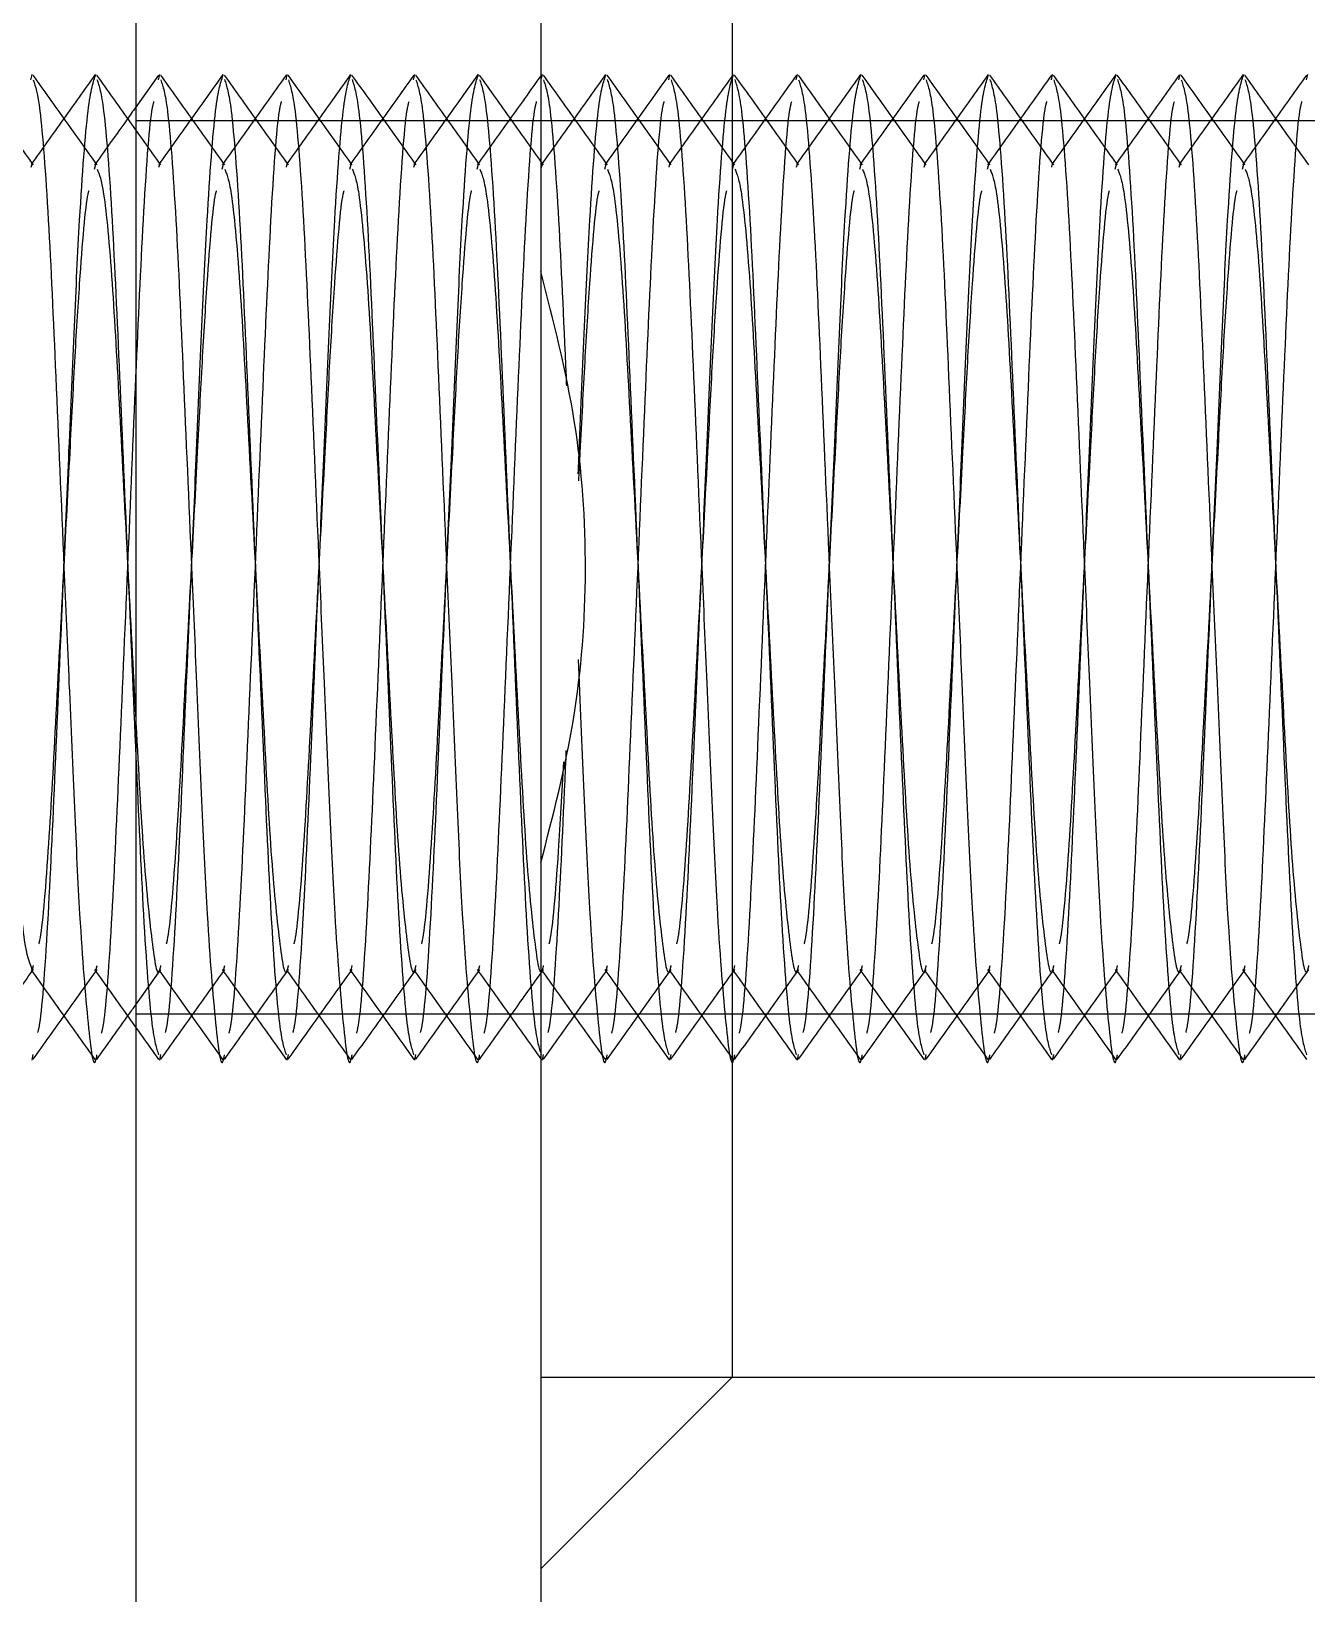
# Model space of a CAD drawing. Header units: metres. Extents: x 0 to 63075, y 0 to 44550.
# Drawn here: x 36191.86 to 36211.86, y 35148.17 to 35172.67 of the extents above; entities that cross this region are included whole.
import ezdxf

# ---------------------------------------------------------------- set-up
doc = ezdxf.new("R2010")
doc.units = ezdxf.units.M
doc.header["$LTSCALE"] = 75
doc.linetypes.add('HIDDEN2', pattern=[4.7625, 3.175, -1.5875])
for name, color, linetype in [('SDM', 7, 'Continuous'), ('SL4', 4, 'Continuous'), ('ST1', 7, 'HIDDEN2')]:
    doc.layers.add(name, color=color, linetype=linetype)

# ---------------------------------------------------------------- blocks, each defined once
blk = doc.blocks.new('A$Ce03ead7b')
at = {"layer": 'SL4'}
for p, q in [((381.194, 1679.2), (381.194, 1567.5)), ((387.544, 1679.2), (387.544, 1567.5)), ((390.544, 1636.05), (390.544, 1623.35)), ((379.551, 1630.993), (379.569, 1631.077)), ((387.552, 1631.065), (387.544, 1631.054)), ((387.544, 1627.986), (387.544, 1618.714)), ((390.544, 1623.35), (390.544, 1610.65)), ((387.544, 1616.981), (387.569, 1617.016)), ((387.544, 1607.65), (390.544, 1610.65)), ((390.544, 1610.65), (411.544, 1610.65))]:
    blk.add_line(p, q, dxfattribs=at)
for points, knots in [([(380.588, 1629.657), (380.421, 1629.892), (380.087, 1630.36), (379.753, 1630.83), (379.586, 1631.064)], [0, 0, 0, 0, 0.49997, 1, 1, 1, 1]), ([(379.587, 1630.989), (379.621, 1630.887), (379.696, 1630.661), (379.825, 1628.939), (379.938, 1626.39), (380.051, 1623.752), (380.152, 1621.425), (380.232, 1619.536), (380.325, 1617.566), (380.448, 1616.096), (380.533, 1615.429), (380.58, 1615.674), (380.586, 1615.704)], [0, 0, 0, 0, 0.105235, 0.232658, 0.35505, 0.481371, 0.557428, 0.64442, 0.730956, 0.858379, 0.982548, 1, 1, 1, 1]), ([(381.194, 1630.563), (381.146, 1630.495), (380.938, 1630.203), (380.729, 1629.91), (380.569, 1629.685)], [0, 0, 0, 0, 0.229619, 1, 1, 1, 1]), ([(378.589, 1629.592), (378.622, 1629.509), (378.696, 1629.325), (378.825, 1627.922), (378.938, 1625.835), (379.069, 1623.35), (379.199, 1620.865), (379.312, 1618.776), (379.443, 1617.352), (379.52, 1617.166), (379.556, 1617.079)], [0, 0, 0, 0, 0.106972, 0.238781, 0.365377, 0.496042, 0.626708, 0.753304, 0.885113, 1, 1, 1, 1]), ([(380.589, 1629.592), (380.622, 1629.51), (380.696, 1629.325), (380.825, 1627.921), (380.938, 1625.84), (381.068, 1623.353), (381.152, 1621.757), (381.194, 1620.97)], [0, 0, 0, 0, 0.171601, 0.383044, 0.586125, 0.795735, 1, 1, 1, 1]), ([(387.544, 1618.714), (387.737, 1619.459), (388.126, 1620.963), (388.3, 1623.302), (388.139, 1625.674), (387.744, 1627.209), (387.544, 1627.986)], [0, 0, 0, 0, 0.24506, 0.494938, 0.744655, 1, 1, 1, 1]), ([(378.584, 1615.634), (378.752, 1615.869), (379.08, 1616.329), (379.408, 1616.79), (379.569, 1617.016)], [0, 0, 0, 0, 0.509687, 1, 1, 1, 1]), ([(379.556, 1617.035), (379.723, 1616.8), (380.057, 1616.331), (380.391, 1615.862), (380.559, 1615.627)], [0, 0, 0, 0, 0.499965, 1, 1, 1, 1]), ([(380.584, 1615.634), (380.752, 1615.869), (380.955, 1616.154), (381.158, 1616.439), (381.194, 1616.49)], [0, 0, 0, 0, 0.823153, 1, 1, 1, 1])]:
    blk.add_open_spline(points, degree=3, knots=knots, dxfattribs=at)
at = {"layer": 'ST1'}
for p, q in [((381.552, 1631.065), (381.194, 1630.563)), ((381.551, 1630.993), (381.569, 1631.077)), ((383.551, 1630.993), (383.569, 1631.077)), ((385.551, 1630.993), (385.569, 1631.077)), ((387.551, 1630.993), (387.569, 1631.077)), ((389.551, 1630.993), (389.569, 1631.077)), ((391.551, 1630.993), (391.569, 1631.077)), ((393.551, 1630.993), (393.569, 1631.077)), ((395.551, 1630.993), (395.569, 1631.077)), ((397.551, 1630.993), (397.569, 1631.077)), ((399.551, 1630.993), (399.569, 1631.077)), ((387.544, 1630.35), (381.194, 1630.35)), ((412.544, 1630.35), (387.544, 1630.35)), ((380.569, 1629.685), (380.549, 1629.657)), ((379.556, 1629.621), (379.569, 1629.671)), ((380.548, 1629.592), (380.569, 1629.671)), ((381.556, 1629.621), (381.569, 1629.671)), ((382.548, 1629.592), (382.569, 1629.671)), ((383.556, 1629.621), (383.569, 1629.671)), ((384.548, 1629.592), (384.569, 1629.671)), ((385.556, 1629.621), (385.569, 1629.671)), ((386.548, 1629.592), (386.569, 1629.671)), ((387.556, 1629.621), (387.569, 1629.671)), ((388.548, 1629.592), (388.569, 1629.671)), ((389.556, 1629.621), (389.569, 1629.671)), ((390.548, 1629.592), (390.569, 1629.671)), ((391.556, 1629.621), (391.569, 1629.671)), ((392.548, 1629.592), (392.569, 1629.671)), ((393.556, 1629.621), (393.569, 1629.671)), ((394.548, 1629.592), (394.569, 1629.671)), ((395.556, 1629.621), (395.569, 1629.671)), ((396.548, 1629.592), (396.569, 1629.671)), ((397.556, 1629.621), (397.569, 1629.671)), ((398.548, 1629.592), (398.569, 1629.671)), ((379.569, 1617.016), (379.588, 1617.043)), ((380.569, 1617.029), (380.589, 1617.108)), ((381.194, 1616.49), (381.588, 1617.043)), ((382.569, 1617.029), (382.589, 1617.108)), ((384.569, 1617.029), (384.589, 1617.108)), ((386.569, 1617.029), (386.589, 1617.108)), ((387.569, 1617.016), (387.588, 1617.043)), ((388.569, 1617.029), (388.589, 1617.108)), ((390.569, 1617.029), (390.589, 1617.108)), ((392.569, 1617.029), (392.589, 1617.108)), ((394.569, 1617.029), (394.589, 1617.108)), ((396.569, 1617.029), (396.589, 1617.108)), ((398.569, 1617.029), (398.589, 1617.108)), ((381.194, 1616.35), (387.544, 1616.35)), ((387.544, 1616.35), (412.544, 1616.35)), ((379.569, 1615.623), (379.587, 1615.711)), ((381.569, 1615.623), (381.587, 1615.711)), ((383.569, 1615.623), (383.587, 1615.711)), ((385.569, 1615.623), (385.587, 1615.711)), ((387.569, 1615.623), (387.587, 1615.711)), ((389.569, 1615.623), (389.587, 1615.711)), ((391.569, 1615.623), (391.587, 1615.711)), ((393.569, 1615.623), (393.587, 1615.711)), ((395.569, 1615.623), (395.587, 1615.711)), ((397.569, 1615.623), (397.587, 1615.711)), ((387.544, 1610.65), (390.544, 1610.65)), ((387.544, 1610.65), (390.544, 1610.65))]:
    blk.add_line(p, q, dxfattribs=at)
for points, knots in [([(379.588, 1629.657), (379.421, 1629.892), (379.086, 1630.362), (378.752, 1630.831), (378.584, 1631.066)], [0, 0, 0, 0, 0.499937, 1, 1, 1, 1]), ([(380.559, 1631.073), (380.391, 1630.838), (380.057, 1630.369), (379.723, 1629.9), (379.556, 1629.665)], [0, 0, 0, 0, 0.5000352, 1, 1, 1, 1]), ([(379.659, 1616.054), (379.67, 1616.095), (379.722, 1616.3), (379.826, 1617.797), (379.938, 1620.3), (380.051, 1622.95), (380.152, 1625.274), (380.232, 1627.169), (380.325, 1629.111), (380.448, 1630.732), (380.529, 1630.963), (380.569, 1631.077)], [0, 0, 0, 0, 0.035067, 0.175217, 0.309833, 0.448769, 0.532422, 0.628103, 0.72328, 0.863429, 1, 1, 1, 1]), ([(381.588, 1629.657), (381.421, 1629.892), (381.086, 1630.362), (380.752, 1630.831), (380.584, 1631.066)], [0, 0, 0, 0, 0.499937, 1, 1, 1, 1]), ([(380.586, 1630.996), (380.62, 1630.893), (380.695, 1630.666), (380.825, 1628.94), (380.938, 1626.388), (381.069, 1623.35), (381.199, 1620.312), (381.312, 1617.761), (381.442, 1616.036), (381.517, 1615.81), (381.551, 1615.707)], [0, 0, 0, 0, 0.1105714, 0.242596, 0.3694081, 0.5002899, 0.6311716, 0.7579837, 0.8900083, 1, 1, 1, 1]), ([(382.559, 1631.073), (382.391, 1630.838), (382.057, 1630.369), (381.723, 1629.9), (381.556, 1629.665)], [0, 0, 0, 0, 0.5000352, 1, 1, 1, 1]), ([(382.588, 1629.657), (382.421, 1629.892), (382.087, 1630.36), (381.753, 1630.83), (381.586, 1631.064)], [0, 0, 0, 0, 0.49997, 1, 1, 1, 1]), ([(381.587, 1630.989), (381.621, 1630.887), (381.696, 1630.661), (381.825, 1628.939), (381.938, 1626.39), (382.051, 1623.752), (382.152, 1621.425), (382.232, 1619.536), (382.325, 1617.566), (382.448, 1616.096), (382.533, 1615.429), (382.58, 1615.674), (382.586, 1615.704)], [0, 0, 0, 0, 0.105235, 0.232658, 0.35505, 0.481371, 0.557428, 0.64442, 0.730956, 0.858379, 0.982548, 1, 1, 1, 1]), ([(381.659, 1616.054), (381.67, 1616.095), (381.722, 1616.3), (381.826, 1617.797), (381.938, 1620.3), (382.051, 1622.95), (382.152, 1625.274), (382.232, 1627.169), (382.325, 1629.111), (382.448, 1630.732), (382.529, 1630.963), (382.569, 1631.077)], [0, 0, 0, 0, 0.0350675, 0.1752166, 0.3098326, 0.4487685, 0.5324217, 0.6281026, 0.7232803, 0.8634294, 1, 1, 1, 1]), ([(383.552, 1631.065), (383.385, 1630.831), (383.051, 1630.361), (382.716, 1629.892), (382.549, 1629.657)], [0, 0, 0, 0, 0.50006, 1, 1, 1, 1]), ([(383.588, 1629.657), (383.421, 1629.892), (383.086, 1630.362), (382.752, 1630.831), (382.584, 1631.066)], [0, 0, 0, 0, 0.499937, 1, 1, 1, 1]), ([(382.586, 1630.996), (382.62, 1630.893), (382.695, 1630.666), (382.825, 1628.94), (382.938, 1626.388), (383.069, 1623.35), (383.199, 1620.312), (383.312, 1617.761), (383.442, 1616.036), (383.517, 1615.81), (383.551, 1615.707)], [0, 0, 0, 0, 0.1105714, 0.242596, 0.3694081, 0.5002899, 0.6311716, 0.7579837, 0.8900083, 1, 1, 1, 1]), ([(384.559, 1631.073), (384.391, 1630.838), (384.057, 1630.369), (383.723, 1629.9), (383.556, 1629.665)], [0, 0, 0, 0, 0.500035, 1, 1, 1, 1]), ([(384.588, 1629.657), (384.421, 1629.892), (384.087, 1630.36), (383.753, 1630.83), (383.586, 1631.064)], [0, 0, 0, 0, 0.49997, 1, 1, 1, 1]), ([(383.587, 1630.989), (383.621, 1630.887), (383.696, 1630.661), (383.825, 1628.939), (383.938, 1626.39), (384.051, 1623.752), (384.152, 1621.425), (384.232, 1619.536), (384.325, 1617.566), (384.448, 1616.096), (384.533, 1615.429), (384.58, 1615.674), (384.586, 1615.704)], [0, 0, 0, 0, 0.1052351, 0.2326582, 0.3550505, 0.4813706, 0.5574277, 0.6444204, 0.7309556, 0.8583788, 0.9825482, 1, 1, 1, 1]), ([(383.659, 1616.054), (383.67, 1616.095), (383.722, 1616.3), (383.826, 1617.797), (383.938, 1620.3), (384.051, 1622.95), (384.152, 1625.274), (384.232, 1627.169), (384.325, 1629.111), (384.448, 1630.732), (384.529, 1630.963), (384.569, 1631.077)], [0, 0, 0, 0, 0.035067, 0.175217, 0.309833, 0.448769, 0.532422, 0.628103, 0.72328, 0.863429, 1, 1, 1, 1]), ([(385.552, 1631.065), (385.385, 1630.831), (385.051, 1630.361), (384.716, 1629.892), (384.549, 1629.657)], [0, 0, 0, 0, 0.50006, 1, 1, 1, 1]), ([(385.588, 1629.657), (385.421, 1629.892), (385.086, 1630.362), (384.752, 1630.831), (384.584, 1631.066)], [0, 0, 0, 0, 0.499937, 1, 1, 1, 1]), ([(384.586, 1630.996), (384.62, 1630.893), (384.695, 1630.666), (384.825, 1628.94), (384.938, 1626.388), (385.069, 1623.35), (385.199, 1620.312), (385.312, 1617.761), (385.442, 1616.036), (385.517, 1615.81), (385.551, 1615.707)], [0, 0, 0, 0, 0.110571, 0.242596, 0.369408, 0.50029, 0.631172, 0.757984, 0.890008, 1, 1, 1, 1]), ([(386.559, 1631.073), (386.391, 1630.838), (386.057, 1630.369), (385.723, 1629.9), (385.556, 1629.665)], [0, 0, 0, 0, 0.5000352, 1, 1, 1, 1]), ([(386.588, 1629.657), (386.421, 1629.892), (386.087, 1630.36), (385.753, 1630.83), (385.586, 1631.064)], [0, 0, 0, 0, 0.49997, 1, 1, 1, 1]), ([(385.587, 1630.989), (385.621, 1630.887), (385.696, 1630.661), (385.825, 1628.939), (385.938, 1626.39), (386.051, 1623.752), (386.152, 1621.425), (386.232, 1619.536), (386.325, 1617.566), (386.448, 1616.096), (386.533, 1615.429), (386.58, 1615.674), (386.586, 1615.704)], [0, 0, 0, 0, 0.105235, 0.232658, 0.35505, 0.481371, 0.557428, 0.64442, 0.730956, 0.858379, 0.982548, 1, 1, 1, 1]), ([(385.659, 1616.054), (385.67, 1616.095), (385.722, 1616.3), (385.826, 1617.797), (385.938, 1620.3), (386.051, 1622.95), (386.152, 1625.274), (386.232, 1627.169), (386.325, 1629.111), (386.448, 1630.732), (386.529, 1630.963), (386.569, 1631.077)], [0, 0, 0, 0, 0.035067, 0.175217, 0.309833, 0.448769, 0.532422, 0.628103, 0.72328, 0.863429, 1, 1, 1, 1]), ([(387.544, 1631.054), (387.38, 1630.823), (387.048, 1630.357), (386.716, 1629.892), (386.549, 1629.657)], [0, 0, 0, 0, 0.495927, 1, 1, 1, 1]), ([(387.588, 1629.657), (387.421, 1629.892), (387.086, 1630.362), (386.752, 1630.831), (386.584, 1631.066)], [0, 0, 0, 0, 0.499937, 1, 1, 1, 1]), ([(386.586, 1630.996), (386.62, 1630.893), (386.695, 1630.666), (386.825, 1628.94), (386.938, 1626.388), (387.069, 1623.35), (387.199, 1620.312), (387.312, 1617.761), (387.442, 1616.036), (387.517, 1615.81), (387.551, 1615.707)], [0, 0, 0, 0, 0.110571, 0.242596, 0.369408, 0.50029, 0.631172, 0.757984, 0.890008, 1, 1, 1, 1]), ([(388.559, 1631.073), (388.391, 1630.838), (388.057, 1630.369), (387.723, 1629.9), (387.556, 1629.665)], [0, 0, 0, 0, 0.5000352, 1, 1, 1, 1]), ([(388.588, 1629.657), (388.421, 1629.892), (388.087, 1630.36), (387.753, 1630.83), (387.586, 1631.064)], [0, 0, 0, 0, 0.49997, 1, 1, 1, 1]), ([(387.587, 1630.989), (387.621, 1630.888), (387.696, 1630.665), (387.826, 1628.915), (387.9, 1627.256), (387.944, 1626.242), (387.946, 1626.196)], [0, 0, 0, 0, 0.291543, 0.644556, 0.983632, 1, 1, 1, 1]), ([(388.132, 1624.812), (388.137, 1624.932), (388.172, 1625.748), (388.231, 1627.165), (388.325, 1629.113), (388.448, 1630.732), (388.529, 1630.963), (388.569, 1631.077)], [0, 0, 0, 0, 0.034031, 0.231698, 0.428326, 0.717859, 1, 1, 1, 1]), ([(389.552, 1631.065), (389.385, 1630.831), (389.051, 1630.361), (388.716, 1629.892), (388.549, 1629.657)], [0, 0, 0, 0, 0.5000596, 1, 1, 1, 1]), ([(389.588, 1629.657), (389.421, 1629.892), (389.086, 1630.362), (388.752, 1630.831), (388.584, 1631.066)], [0, 0, 0, 0, 0.499937, 1, 1, 1, 1]), ([(388.586, 1630.996), (388.62, 1630.893), (388.695, 1630.666), (388.825, 1628.94), (388.938, 1626.388), (389.069, 1623.35), (389.199, 1620.312), (389.312, 1617.761), (389.442, 1616.036), (389.517, 1615.81), (389.551, 1615.707)], [0, 0, 0, 0, 0.110571, 0.242596, 0.369408, 0.50029, 0.631172, 0.757984, 0.890008, 1, 1, 1, 1]), ([(390.559, 1631.073), (390.391, 1630.838), (390.057, 1630.369), (389.723, 1629.9), (389.556, 1629.665)], [0, 0, 0, 0, 0.500035, 1, 1, 1, 1]), ([(390.588, 1629.657), (390.421, 1629.892), (390.087, 1630.36), (389.753, 1630.83), (389.586, 1631.064)], [0, 0, 0, 0, 0.49997, 1, 1, 1, 1]), ([(389.587, 1630.989), (389.621, 1630.887), (389.696, 1630.661), (389.825, 1628.939), (389.938, 1626.39), (390.051, 1623.752), (390.152, 1621.425), (390.232, 1619.536), (390.325, 1617.566), (390.448, 1616.096), (390.533, 1615.429), (390.58, 1615.674), (390.586, 1615.704)], [0, 0, 0, 0, 0.105235, 0.232658, 0.35505, 0.481371, 0.557428, 0.64442, 0.730956, 0.858379, 0.982548, 1, 1, 1, 1]), ([(389.659, 1616.054), (389.67, 1616.095), (389.722, 1616.3), (389.826, 1617.797), (389.938, 1620.3), (390.051, 1622.95), (390.152, 1625.274), (390.232, 1627.169), (390.325, 1629.111), (390.448, 1630.732), (390.529, 1630.963), (390.569, 1631.077)], [0, 0, 0, 0, 0.035067, 0.175217, 0.309833, 0.448769, 0.532422, 0.628103, 0.72328, 0.863429, 1, 1, 1, 1]), ([(391.552, 1631.065), (391.385, 1630.831), (391.051, 1630.361), (390.716, 1629.892), (390.549, 1629.657)], [0, 0, 0, 0, 0.50006, 1, 1, 1, 1]), ([(391.588, 1629.657), (391.421, 1629.892), (391.086, 1630.362), (390.752, 1630.831), (390.584, 1631.066)], [0, 0, 0, 0, 0.499937, 1, 1, 1, 1]), ([(390.586, 1630.996), (390.62, 1630.893), (390.695, 1630.666), (390.825, 1628.94), (390.938, 1626.388), (391.069, 1623.35), (391.199, 1620.312), (391.312, 1617.761), (391.442, 1616.036), (391.517, 1615.81), (391.551, 1615.707)], [0, 0, 0, 0, 0.110571, 0.242596, 0.369408, 0.50029, 0.631172, 0.757984, 0.890008, 1, 1, 1, 1]), ([(392.559, 1631.073), (392.391, 1630.838), (392.057, 1630.369), (391.723, 1629.9), (391.556, 1629.665)], [0, 0, 0, 0, 0.500035, 1, 1, 1, 1]), ([(392.588, 1629.657), (392.421, 1629.892), (392.087, 1630.36), (391.753, 1630.83), (391.586, 1631.064)], [0, 0, 0, 0, 0.49997, 1, 1, 1, 1]), ([(391.587, 1630.989), (391.621, 1630.887), (391.696, 1630.661), (391.825, 1628.939), (391.938, 1626.39), (392.051, 1623.752), (392.152, 1621.425), (392.232, 1619.536), (392.325, 1617.566), (392.448, 1616.096), (392.533, 1615.429), (392.58, 1615.674), (392.586, 1615.704)], [0, 0, 0, 0, 0.105235, 0.232658, 0.35505, 0.481371, 0.557428, 0.64442, 0.730956, 0.858379, 0.982548, 1, 1, 1, 1]), ([(391.659, 1616.054), (391.67, 1616.095), (391.722, 1616.3), (391.826, 1617.797), (391.938, 1620.3), (392.051, 1622.95), (392.152, 1625.274), (392.232, 1627.169), (392.325, 1629.111), (392.448, 1630.732), (392.529, 1630.963), (392.569, 1631.077)], [0, 0, 0, 0, 0.035067, 0.175217, 0.309833, 0.448769, 0.532422, 0.628103, 0.72328, 0.863429, 1, 1, 1, 1]), ([(393.552, 1631.065), (393.385, 1630.831), (393.051, 1630.361), (392.716, 1629.892), (392.549, 1629.657)], [0, 0, 0, 0, 0.5000596, 1, 1, 1, 1]), ([(393.588, 1629.657), (393.421, 1629.892), (393.086, 1630.362), (392.752, 1630.831), (392.584, 1631.066)], [0, 0, 0, 0, 0.499937, 1, 1, 1, 1]), ([(392.586, 1630.996), (392.62, 1630.893), (392.695, 1630.666), (392.825, 1628.94), (392.938, 1626.388), (393.069, 1623.35), (393.199, 1620.312), (393.312, 1617.761), (393.442, 1616.036), (393.517, 1615.81), (393.551, 1615.707)], [0, 0, 0, 0, 0.110571, 0.242596, 0.369408, 0.50029, 0.631172, 0.757984, 0.890008, 1, 1, 1, 1]), ([(394.559, 1631.073), (394.391, 1630.838), (394.057, 1630.369), (393.723, 1629.9), (393.556, 1629.665)], [0, 0, 0, 0, 0.500035, 1, 1, 1, 1]), ([(394.588, 1629.657), (394.421, 1629.892), (394.087, 1630.36), (393.753, 1630.83), (393.586, 1631.064)], [0, 0, 0, 0, 0.49997, 1, 1, 1, 1]), ([(393.587, 1630.989), (393.621, 1630.887), (393.696, 1630.661), (393.825, 1628.939), (393.938, 1626.39), (394.051, 1623.752), (394.152, 1621.425), (394.232, 1619.536), (394.325, 1617.566), (394.448, 1616.096), (394.533, 1615.429), (394.58, 1615.674), (394.586, 1615.704)], [0, 0, 0, 0, 0.105235, 0.232658, 0.35505, 0.481371, 0.557428, 0.64442, 0.730956, 0.858379, 0.982548, 1, 1, 1, 1]), ([(393.659, 1616.054), (393.67, 1616.095), (393.722, 1616.3), (393.826, 1617.797), (393.938, 1620.3), (394.051, 1622.95), (394.152, 1625.274), (394.232, 1627.169), (394.325, 1629.111), (394.448, 1630.732), (394.529, 1630.963), (394.569, 1631.077)], [0, 0, 0, 0, 0.035067, 0.175217, 0.309833, 0.448769, 0.532422, 0.628103, 0.72328, 0.863429, 1, 1, 1, 1]), ([(395.552, 1631.065), (395.385, 1630.831), (395.051, 1630.361), (394.716, 1629.892), (394.549, 1629.657)], [0, 0, 0, 0, 0.50006, 1, 1, 1, 1]), ([(395.588, 1629.657), (395.421, 1629.892), (395.086, 1630.362), (394.752, 1630.831), (394.584, 1631.066)], [0, 0, 0, 0, 0.4999369, 1, 1, 1, 1]), ([(394.586, 1630.996), (394.62, 1630.893), (394.695, 1630.666), (394.825, 1628.94), (394.938, 1626.388), (395.069, 1623.35), (395.199, 1620.312), (395.312, 1617.761), (395.442, 1616.036), (395.517, 1615.81), (395.551, 1615.707)], [0, 0, 0, 0, 0.1105714, 0.242596, 0.3694081, 0.5002899, 0.6311716, 0.7579837, 0.8900083, 1, 1, 1, 1]), ([(396.559, 1631.073), (396.391, 1630.838), (396.057, 1630.369), (395.723, 1629.9), (395.556, 1629.665)], [0, 0, 0, 0, 0.500035, 1, 1, 1, 1]), ([(396.588, 1629.657), (396.421, 1629.892), (396.087, 1630.36), (395.753, 1630.83), (395.586, 1631.064)], [0, 0, 0, 0, 0.49997, 1, 1, 1, 1]), ([(395.587, 1630.989), (395.621, 1630.887), (395.696, 1630.661), (395.825, 1628.939), (395.938, 1626.39), (396.051, 1623.752), (396.152, 1621.425), (396.232, 1619.536), (396.325, 1617.566), (396.448, 1616.096), (396.533, 1615.429), (396.58, 1615.674), (396.586, 1615.704)], [0, 0, 0, 0, 0.105235, 0.232658, 0.35505, 0.481371, 0.557428, 0.64442, 0.730956, 0.858379, 0.982548, 1, 1, 1, 1]), ([(395.659, 1616.054), (395.67, 1616.095), (395.722, 1616.3), (395.826, 1617.797), (395.938, 1620.3), (396.051, 1622.95), (396.152, 1625.274), (396.232, 1627.169), (396.325, 1629.111), (396.448, 1630.732), (396.529, 1630.963), (396.569, 1631.077)], [0, 0, 0, 0, 0.035067, 0.175217, 0.309833, 0.448769, 0.532422, 0.628103, 0.72328, 0.863429, 1, 1, 1, 1]), ([(397.552, 1631.065), (397.385, 1630.831), (397.051, 1630.361), (396.716, 1629.892), (396.549, 1629.657)], [0, 0, 0, 0, 0.50006, 1, 1, 1, 1]), ([(397.588, 1629.657), (397.421, 1629.892), (397.086, 1630.362), (396.752, 1630.831), (396.584, 1631.066)], [0, 0, 0, 0, 0.499937, 1, 1, 1, 1]), ([(396.586, 1630.996), (396.62, 1630.893), (396.695, 1630.666), (396.825, 1628.94), (396.938, 1626.388), (397.069, 1623.35), (397.199, 1620.312), (397.312, 1617.761), (397.442, 1616.036), (397.517, 1615.81), (397.551, 1615.707)], [0, 0, 0, 0, 0.110571, 0.242596, 0.369408, 0.50029, 0.631172, 0.757984, 0.890008, 1, 1, 1, 1]), ([(398.559, 1631.073), (398.391, 1630.838), (398.057, 1630.369), (397.723, 1629.9), (397.556, 1629.665)], [0, 0, 0, 0, 0.500035, 1, 1, 1, 1]), ([(398.588, 1629.657), (398.421, 1629.892), (398.087, 1630.36), (397.753, 1630.83), (397.586, 1631.064)], [0, 0, 0, 0, 0.49997, 1, 1, 1, 1]), ([(397.587, 1630.989), (397.621, 1630.887), (397.696, 1630.661), (397.825, 1628.939), (397.938, 1626.39), (398.051, 1623.752), (398.152, 1621.425), (398.232, 1619.536), (398.325, 1617.566), (398.448, 1616.096), (398.533, 1615.429), (398.58, 1615.674), (398.586, 1615.704)], [0, 0, 0, 0, 0.1052351, 0.2326582, 0.3550505, 0.4813706, 0.5574277, 0.6444204, 0.7309556, 0.8583788, 0.9825482, 1, 1, 1, 1]), ([(397.659, 1616.054), (397.67, 1616.095), (397.722, 1616.3), (397.826, 1617.797), (397.938, 1620.3), (398.051, 1622.95), (398.152, 1625.274), (398.232, 1627.169), (398.325, 1629.111), (398.448, 1630.732), (398.529, 1630.963), (398.569, 1631.077)], [0, 0, 0, 0, 0.035067, 0.175217, 0.309833, 0.448769, 0.532422, 0.628103, 0.72328, 0.863429, 1, 1, 1, 1]), ([(399.552, 1631.065), (399.385, 1630.831), (399.051, 1630.361), (398.716, 1629.892), (398.549, 1629.657)], [0, 0, 0, 0, 0.50006, 1, 1, 1, 1]), ([(399.588, 1629.657), (399.421, 1629.892), (399.086, 1630.362), (398.752, 1630.831), (398.584, 1631.066)], [0, 0, 0, 0, 0.4999369, 1, 1, 1, 1]), ([(398.586, 1630.996), (398.62, 1630.893), (398.695, 1630.666), (398.825, 1628.94), (398.938, 1626.388), (399.069, 1623.35), (399.199, 1620.312), (399.312, 1617.761), (399.442, 1616.036), (399.517, 1615.81), (399.551, 1615.707)], [0, 0, 0, 0, 0.1105714, 0.242596, 0.3694081, 0.5002899, 0.6311716, 0.7579837, 0.8900083, 1, 1, 1, 1]), ([(380.658, 1616.047), (380.669, 1616.089), (380.721, 1616.295), (380.826, 1617.795), (380.938, 1620.303), (381.069, 1623.35), (381.199, 1626.397), (381.311, 1628.904), (381.416, 1630.403), (381.468, 1630.609), (381.479, 1630.651)], [0, 0, 0, 0, 0.0407674, 0.196457, 0.3459999, 0.5003418, 0.6546838, 0.8042266, 0.9599163, 1, 1, 1, 1]), ([(382.658, 1616.047), (382.669, 1616.089), (382.721, 1616.295), (382.826, 1617.795), (382.938, 1620.303), (383.069, 1623.35), (383.199, 1626.397), (383.311, 1628.904), (383.416, 1630.403), (383.468, 1630.609), (383.479, 1630.651)], [0, 0, 0, 0, 0.0407674, 0.196457, 0.3459999, 0.5003418, 0.6546838, 0.8042266, 0.9599163, 1, 1, 1, 1]), ([(384.658, 1616.047), (384.669, 1616.089), (384.721, 1616.295), (384.826, 1617.795), (384.938, 1620.303), (385.069, 1623.35), (385.199, 1626.397), (385.311, 1628.904), (385.416, 1630.403), (385.468, 1630.609), (385.479, 1630.651)], [0, 0, 0, 0, 0.040767, 0.196457, 0.346, 0.500342, 0.654684, 0.804227, 0.959916, 1, 1, 1, 1]), ([(386.658, 1616.047), (386.669, 1616.089), (386.721, 1616.295), (386.826, 1617.795), (386.938, 1620.303), (387.069, 1623.35), (387.199, 1626.397), (387.311, 1628.904), (387.416, 1630.403), (387.468, 1630.609), (387.479, 1630.651)], [0, 0, 0, 0, 0.040767, 0.196457, 0.346, 0.500342, 0.654684, 0.804227, 0.959916, 1, 1, 1, 1]), ([(388.658, 1616.047), (388.669, 1616.089), (388.721, 1616.295), (388.826, 1617.795), (388.938, 1620.303), (389.069, 1623.35), (389.199, 1626.397), (389.311, 1628.904), (389.416, 1630.403), (389.468, 1630.609), (389.479, 1630.651)], [0, 0, 0, 0, 0.040767, 0.196457, 0.346, 0.500342, 0.654684, 0.804227, 0.959916, 1, 1, 1, 1]), ([(390.658, 1616.047), (390.669, 1616.089), (390.721, 1616.295), (390.826, 1617.795), (390.938, 1620.303), (391.069, 1623.35), (391.199, 1626.397), (391.311, 1628.904), (391.416, 1630.403), (391.468, 1630.609), (391.479, 1630.651)], [0, 0, 0, 0, 0.0407674, 0.196457, 0.3459999, 0.5003418, 0.6546838, 0.8042266, 0.9599163, 1, 1, 1, 1]), ([(392.658, 1616.047), (392.669, 1616.089), (392.721, 1616.295), (392.826, 1617.795), (392.938, 1620.303), (393.069, 1623.35), (393.199, 1626.397), (393.311, 1628.904), (393.416, 1630.403), (393.468, 1630.609), (393.479, 1630.651)], [0, 0, 0, 0, 0.040767, 0.196457, 0.346, 0.500342, 0.654684, 0.804227, 0.959916, 1, 1, 1, 1]), ([(394.658, 1616.047), (394.669, 1616.089), (394.721, 1616.295), (394.826, 1617.795), (394.938, 1620.303), (395.069, 1623.35), (395.199, 1626.397), (395.311, 1628.904), (395.416, 1630.403), (395.468, 1630.609), (395.479, 1630.651)], [0, 0, 0, 0, 0.040767, 0.196457, 0.346, 0.500342, 0.654684, 0.804227, 0.959916, 1, 1, 1, 1]), ([(396.658, 1616.047), (396.669, 1616.089), (396.721, 1616.295), (396.826, 1617.795), (396.938, 1620.303), (397.069, 1623.35), (397.199, 1626.397), (397.311, 1628.904), (397.416, 1630.403), (397.468, 1630.609), (397.479, 1630.651)], [0, 0, 0, 0, 0.040767, 0.196457, 0.346, 0.500342, 0.654684, 0.804227, 0.959916, 1, 1, 1, 1]), ([(398.658, 1616.047), (398.669, 1616.089), (398.721, 1616.295), (398.826, 1617.795), (398.938, 1620.303), (399.069, 1623.35), (399.199, 1626.397), (399.311, 1628.904), (399.416, 1630.403), (399.468, 1630.609), (399.479, 1630.651)], [0, 0, 0, 0, 0.040767, 0.196457, 0.346, 0.500342, 0.654684, 0.804227, 0.959916, 1, 1, 1, 1]), ([(382.589, 1629.592), (382.622, 1629.509), (382.696, 1629.325), (382.825, 1627.922), (382.938, 1625.836), (383.069, 1623.348), (383.199, 1620.873), (383.312, 1618.747), (383.448, 1617.413), (383.534, 1616.87), (383.582, 1617.077), (383.589, 1617.107)], [0, 0, 0, 0, 0.103385, 0.230773, 0.353124, 0.479408, 0.605692, 0.728043, 0.855432, 0.979562, 1, 1, 1, 1]), ([(384.589, 1629.592), (384.622, 1629.509), (384.696, 1629.325), (384.825, 1627.922), (384.938, 1625.836), (385.069, 1623.348), (385.199, 1620.873), (385.312, 1618.747), (385.448, 1617.413), (385.534, 1616.87), (385.582, 1617.077), (385.589, 1617.107)], [0, 0, 0, 0, 0.103385, 0.230773, 0.353124, 0.479408, 0.605692, 0.728043, 0.855432, 0.979562, 1, 1, 1, 1]), ([(386.589, 1629.592), (386.622, 1629.509), (386.696, 1629.325), (386.825, 1627.922), (386.938, 1625.836), (387.069, 1623.348), (387.199, 1620.873), (387.312, 1618.747), (387.448, 1617.413), (387.534, 1616.87), (387.582, 1617.077), (387.589, 1617.107)], [0, 0, 0, 0, 0.103385, 0.230773, 0.353124, 0.479408, 0.605692, 0.728043, 0.855432, 0.979562, 1, 1, 1, 1]), ([(388.589, 1629.592), (388.622, 1629.509), (388.696, 1629.325), (388.825, 1627.922), (388.938, 1625.836), (389.069, 1623.348), (389.199, 1620.873), (389.312, 1618.747), (389.448, 1617.413), (389.534, 1616.87), (389.582, 1617.077), (389.589, 1617.107)], [0, 0, 0, 0, 0.103385, 0.230773, 0.353124, 0.479408, 0.605692, 0.728043, 0.855432, 0.979562, 1, 1, 1, 1]), ([(390.589, 1629.592), (390.622, 1629.509), (390.696, 1629.325), (390.825, 1627.922), (390.938, 1625.836), (391.069, 1623.348), (391.199, 1620.873), (391.312, 1618.747), (391.448, 1617.413), (391.534, 1616.87), (391.582, 1617.077), (391.589, 1617.107)], [0, 0, 0, 0, 0.103385, 0.230773, 0.353124, 0.479408, 0.605692, 0.728043, 0.855432, 0.979562, 1, 1, 1, 1]), ([(392.589, 1629.592), (392.622, 1629.509), (392.696, 1629.325), (392.825, 1627.922), (392.938, 1625.836), (393.069, 1623.348), (393.199, 1620.873), (393.312, 1618.747), (393.448, 1617.413), (393.534, 1616.87), (393.582, 1617.077), (393.589, 1617.107)], [0, 0, 0, 0, 0.103385, 0.230773, 0.353124, 0.479408, 0.605692, 0.728043, 0.855432, 0.979562, 1, 1, 1, 1]), ([(394.589, 1629.592), (394.622, 1629.509), (394.696, 1629.325), (394.825, 1627.922), (394.938, 1625.836), (395.069, 1623.348), (395.199, 1620.873), (395.312, 1618.747), (395.448, 1617.413), (395.534, 1616.87), (395.582, 1617.077), (395.589, 1617.107)], [0, 0, 0, 0, 0.103385, 0.230773, 0.353124, 0.479408, 0.605692, 0.728043, 0.855432, 0.979562, 1, 1, 1, 1]), ([(396.589, 1629.592), (396.622, 1629.509), (396.696, 1629.325), (396.825, 1627.922), (396.938, 1625.836), (397.069, 1623.348), (397.199, 1620.873), (397.312, 1618.747), (397.448, 1617.413), (397.534, 1616.87), (397.582, 1617.077), (397.589, 1617.107)], [0, 0, 0, 0, 0.103385, 0.230773, 0.353124, 0.479408, 0.605692, 0.728043, 0.855432, 0.979562, 1, 1, 1, 1]), ([(398.589, 1629.592), (398.622, 1629.509), (398.696, 1629.325), (398.825, 1627.922), (398.938, 1625.836), (399.069, 1623.348), (399.199, 1620.873), (399.312, 1618.747), (399.448, 1617.413), (399.534, 1616.87), (399.582, 1617.077), (399.589, 1617.107)], [0, 0, 0, 0, 0.103385, 0.230773, 0.353124, 0.479408, 0.605692, 0.728043, 0.855432, 0.979562, 1, 1, 1, 1]), ([(379.676, 1617.446), (379.681, 1617.463), (379.727, 1617.628), (379.826, 1618.819), (379.938, 1620.852), (380.057, 1623.13), (380.161, 1625.081), (380.238, 1626.611), (380.328, 1628.063), (380.41, 1629.072), (380.456, 1629.236), (380.461, 1629.253)], [0, 0, 0, 0, 0.019148, 0.181961, 0.338335, 0.499736, 0.617516, 0.717853, 0.818619, 0.981432, 1, 1, 1, 1]), ([(381.676, 1617.446), (381.681, 1617.463), (381.727, 1617.628), (381.826, 1618.819), (381.938, 1620.852), (382.057, 1623.13), (382.161, 1625.081), (382.238, 1626.611), (382.328, 1628.063), (382.41, 1629.072), (382.456, 1629.236), (382.461, 1629.253)], [0, 0, 0, 0, 0.019148, 0.181961, 0.338335, 0.499736, 0.617516, 0.717853, 0.818619, 0.981432, 1, 1, 1, 1]), ([(383.676, 1617.446), (383.681, 1617.463), (383.727, 1617.628), (383.826, 1618.819), (383.938, 1620.852), (384.057, 1623.13), (384.161, 1625.081), (384.238, 1626.611), (384.328, 1628.063), (384.41, 1629.072), (384.456, 1629.236), (384.461, 1629.253)], [0, 0, 0, 0, 0.0191483, 0.1819613, 0.3383353, 0.4997364, 0.6175161, 0.7178528, 0.8186194, 0.9814324, 1, 1, 1, 1]), ([(385.676, 1617.446), (385.681, 1617.463), (385.727, 1617.628), (385.826, 1618.819), (385.938, 1620.852), (386.057, 1623.13), (386.161, 1625.081), (386.238, 1626.611), (386.328, 1628.063), (386.41, 1629.072), (386.456, 1629.236), (386.461, 1629.253)], [0, 0, 0, 0, 0.019148, 0.181961, 0.338335, 0.499736, 0.617516, 0.717853, 0.818619, 0.981432, 1, 1, 1, 1]), ([(388.14, 1624.702), (388.148, 1624.851), (388.183, 1625.515), (388.238, 1626.607), (388.328, 1628.065), (388.41, 1629.072), (388.456, 1629.236), (388.461, 1629.253)], [0, 0, 0, 0, 0.0711094, 0.3147846, 0.5595037, 0.9549072, 1, 1, 1, 1]), ([(389.676, 1617.446), (389.681, 1617.463), (389.727, 1617.628), (389.826, 1618.819), (389.938, 1620.852), (390.057, 1623.13), (390.161, 1625.081), (390.238, 1626.611), (390.328, 1628.063), (390.41, 1629.072), (390.456, 1629.236), (390.461, 1629.253)], [0, 0, 0, 0, 0.019148, 0.181961, 0.338335, 0.499736, 0.617516, 0.717853, 0.818619, 0.981432, 1, 1, 1, 1]), ([(391.676, 1617.446), (391.681, 1617.463), (391.727, 1617.628), (391.826, 1618.819), (391.938, 1620.852), (392.057, 1623.13), (392.161, 1625.081), (392.238, 1626.611), (392.328, 1628.063), (392.41, 1629.072), (392.456, 1629.236), (392.461, 1629.253)], [0, 0, 0, 0, 0.019148, 0.181961, 0.338335, 0.499736, 0.617516, 0.717853, 0.818619, 0.981432, 1, 1, 1, 1]), ([(393.676, 1617.446), (393.681, 1617.463), (393.727, 1617.628), (393.826, 1618.819), (393.938, 1620.852), (394.057, 1623.13), (394.161, 1625.081), (394.238, 1626.611), (394.328, 1628.063), (394.41, 1629.072), (394.456, 1629.236), (394.461, 1629.253)], [0, 0, 0, 0, 0.019148, 0.181961, 0.338335, 0.499736, 0.617516, 0.717853, 0.818619, 0.981432, 1, 1, 1, 1]), ([(395.676, 1617.446), (395.681, 1617.463), (395.727, 1617.628), (395.826, 1618.819), (395.938, 1620.852), (396.057, 1623.13), (396.161, 1625.081), (396.238, 1626.611), (396.328, 1628.063), (396.41, 1629.072), (396.456, 1629.236), (396.461, 1629.253)], [0, 0, 0, 0, 0.019148, 0.181961, 0.338335, 0.499736, 0.617516, 0.717853, 0.818619, 0.981432, 1, 1, 1, 1]), ([(397.676, 1617.446), (397.681, 1617.463), (397.727, 1617.628), (397.826, 1618.819), (397.938, 1620.852), (398.057, 1623.13), (398.161, 1625.081), (398.238, 1626.611), (398.328, 1628.063), (398.41, 1629.072), (398.456, 1629.236), (398.461, 1629.253)], [0, 0, 0, 0, 0.019148, 0.181961, 0.338335, 0.499736, 0.617516, 0.717853, 0.818619, 0.981432, 1, 1, 1, 1]), ([(388.131, 1621.903), (388.136, 1621.778), (388.172, 1620.957), (388.231, 1619.541), (388.325, 1617.565), (388.448, 1616.096), (388.533, 1615.429), (388.58, 1615.674), (388.586, 1615.704)], [0, 0, 0, 0, 0.034018, 0.223893, 0.412769, 0.69089, 0.961909, 1, 1, 1, 1]), ([(381.194, 1620.97), (381.195, 1620.949), (381.238, 1620.139), (381.311, 1618.765), (381.449, 1617.408), (381.534, 1616.87), (381.582, 1617.077), (381.589, 1617.107)], [0, 0, 0, 0, 0.0081, 0.315879, 0.636332, 0.948587, 1, 1, 1, 1]), ([(387.659, 1616.054), (387.67, 1616.094), (387.721, 1616.298), (387.827, 1617.825), (387.9, 1619.435), (387.943, 1620.438), (387.945, 1620.475)], [0, 0, 0, 0, 0.111333, 0.556283, 0.983666, 1, 1, 1, 1]), ([(387.676, 1617.446), (387.681, 1617.463), (387.727, 1617.628), (387.812, 1618.618), (387.878, 1619.818), (387.904, 1620.298)], [0, 0, 0, 0, 0.065836, 0.625618, 1, 1, 1, 1]), ([(379.556, 1617.079), (379.56, 1617.055), (379.571, 1616.996), (379.582, 1617.065), (379.589, 1617.107)], [0, 0, 0, 0, 0.390533, 1, 1, 1, 1]), ([(379.586, 1615.636), (379.753, 1615.87), (380.087, 1616.34), (380.421, 1616.808), (380.588, 1617.043)], [0, 0, 0, 0, 0.50003, 1, 1, 1, 1]), ([(380.549, 1617.043), (380.716, 1616.808), (381.051, 1616.339), (381.385, 1615.869), (381.552, 1615.635)], [0, 0, 0, 0, 0.4999404, 1, 1, 1, 1]), ([(381.556, 1617.035), (381.723, 1616.8), (382.057, 1616.331), (382.391, 1615.862), (382.559, 1615.627)], [0, 0, 0, 0, 0.4999648, 1, 1, 1, 1]), ([(381.586, 1615.636), (381.753, 1615.87), (382.087, 1616.34), (382.421, 1616.808), (382.588, 1617.043)], [0, 0, 0, 0, 0.50003, 1, 1, 1, 1]), ([(382.549, 1617.043), (382.716, 1616.808), (383.051, 1616.339), (383.385, 1615.869), (383.552, 1615.635)], [0, 0, 0, 0, 0.4999404, 1, 1, 1, 1]), ([(382.584, 1615.634), (382.752, 1615.869), (383.086, 1616.338), (383.421, 1616.808), (383.588, 1617.043)], [0, 0, 0, 0, 0.500063, 1, 1, 1, 1]), ([(383.556, 1617.035), (383.723, 1616.8), (384.057, 1616.331), (384.391, 1615.862), (384.559, 1615.627)], [0, 0, 0, 0, 0.499965, 1, 1, 1, 1]), ([(383.586, 1615.636), (383.753, 1615.87), (384.087, 1616.34), (384.421, 1616.808), (384.588, 1617.043)], [0, 0, 0, 0, 0.50003, 1, 1, 1, 1]), ([(384.549, 1617.043), (384.716, 1616.808), (385.051, 1616.339), (385.385, 1615.869), (385.552, 1615.635)], [0, 0, 0, 0, 0.49994, 1, 1, 1, 1]), ([(384.584, 1615.634), (384.752, 1615.869), (385.086, 1616.338), (385.421, 1616.808), (385.588, 1617.043)], [0, 0, 0, 0, 0.500063, 1, 1, 1, 1]), ([(385.556, 1617.035), (385.723, 1616.8), (386.057, 1616.331), (386.391, 1615.862), (386.559, 1615.627)], [0, 0, 0, 0, 0.499965, 1, 1, 1, 1]), ([(385.586, 1615.636), (385.753, 1615.87), (386.087, 1616.34), (386.421, 1616.808), (386.588, 1617.043)], [0, 0, 0, 0, 0.50003, 1, 1, 1, 1]), ([(386.549, 1617.043), (386.716, 1616.808), (387.051, 1616.339), (387.385, 1615.869), (387.552, 1615.635)], [0, 0, 0, 0, 0.49994, 1, 1, 1, 1]), ([(386.584, 1615.634), (386.752, 1615.869), (387.071, 1616.318), (387.391, 1616.767), (387.544, 1616.981)], [0, 0, 0, 0, 0.5230018, 1, 1, 1, 1]), ([(387.556, 1617.035), (387.723, 1616.8), (388.057, 1616.331), (388.391, 1615.862), (388.559, 1615.627)], [0, 0, 0, 0, 0.4999648, 1, 1, 1, 1]), ([(387.586, 1615.636), (387.753, 1615.87), (388.087, 1616.34), (388.421, 1616.808), (388.588, 1617.043)], [0, 0, 0, 0, 0.50003, 1, 1, 1, 1]), ([(388.549, 1617.043), (388.716, 1616.808), (389.051, 1616.339), (389.385, 1615.869), (389.552, 1615.635)], [0, 0, 0, 0, 0.4999404, 1, 1, 1, 1]), ([(388.584, 1615.634), (388.752, 1615.869), (389.086, 1616.338), (389.421, 1616.808), (389.588, 1617.043)], [0, 0, 0, 0, 0.500063, 1, 1, 1, 1]), ([(389.556, 1617.035), (389.723, 1616.8), (390.057, 1616.331), (390.391, 1615.862), (390.559, 1615.627)], [0, 0, 0, 0, 0.499965, 1, 1, 1, 1]), ([(389.586, 1615.636), (389.753, 1615.87), (390.087, 1616.34), (390.421, 1616.808), (390.588, 1617.043)], [0, 0, 0, 0, 0.50003, 1, 1, 1, 1]), ([(390.549, 1617.043), (390.716, 1616.808), (391.051, 1616.339), (391.385, 1615.869), (391.552, 1615.635)], [0, 0, 0, 0, 0.49994, 1, 1, 1, 1]), ([(390.584, 1615.634), (390.752, 1615.869), (391.086, 1616.338), (391.421, 1616.808), (391.588, 1617.043)], [0, 0, 0, 0, 0.500063, 1, 1, 1, 1]), ([(391.556, 1617.035), (391.723, 1616.8), (392.057, 1616.331), (392.391, 1615.862), (392.559, 1615.627)], [0, 0, 0, 0, 0.499965, 1, 1, 1, 1]), ([(391.586, 1615.636), (391.753, 1615.87), (392.087, 1616.34), (392.421, 1616.808), (392.588, 1617.043)], [0, 0, 0, 0, 0.50003, 1, 1, 1, 1]), ([(392.549, 1617.043), (392.716, 1616.808), (393.051, 1616.339), (393.385, 1615.869), (393.552, 1615.635)], [0, 0, 0, 0, 0.49994, 1, 1, 1, 1]), ([(392.584, 1615.634), (392.752, 1615.869), (393.086, 1616.338), (393.421, 1616.808), (393.588, 1617.043)], [0, 0, 0, 0, 0.500063, 1, 1, 1, 1]), ([(393.556, 1617.035), (393.723, 1616.8), (394.057, 1616.331), (394.391, 1615.862), (394.559, 1615.627)], [0, 0, 0, 0, 0.4999648, 1, 1, 1, 1]), ([(393.586, 1615.636), (393.753, 1615.87), (394.087, 1616.34), (394.421, 1616.808), (394.588, 1617.043)], [0, 0, 0, 0, 0.50003, 1, 1, 1, 1]), ([(394.549, 1617.043), (394.716, 1616.808), (395.051, 1616.339), (395.385, 1615.869), (395.552, 1615.635)], [0, 0, 0, 0, 0.49994, 1, 1, 1, 1]), ([(394.584, 1615.634), (394.752, 1615.869), (395.086, 1616.338), (395.421, 1616.808), (395.588, 1617.043)], [0, 0, 0, 0, 0.500063, 1, 1, 1, 1]), ([(395.556, 1617.035), (395.723, 1616.8), (396.057, 1616.331), (396.391, 1615.862), (396.559, 1615.627)], [0, 0, 0, 0, 0.499965, 1, 1, 1, 1]), ([(395.586, 1615.636), (395.753, 1615.87), (396.087, 1616.34), (396.421, 1616.808), (396.588, 1617.043)], [0, 0, 0, 0, 0.50003, 1, 1, 1, 1]), ([(396.549, 1617.043), (396.716, 1616.808), (397.051, 1616.339), (397.385, 1615.869), (397.552, 1615.635)], [0, 0, 0, 0, 0.49994, 1, 1, 1, 1]), ([(396.584, 1615.634), (396.752, 1615.869), (397.086, 1616.338), (397.421, 1616.808), (397.588, 1617.043)], [0, 0, 0, 0, 0.500063, 1, 1, 1, 1]), ([(397.556, 1617.035), (397.723, 1616.8), (398.057, 1616.331), (398.391, 1615.862), (398.559, 1615.627)], [0, 0, 0, 0, 0.499965, 1, 1, 1, 1]), ([(397.586, 1615.636), (397.753, 1615.87), (398.087, 1616.34), (398.421, 1616.808), (398.588, 1617.043)], [0, 0, 0, 0, 0.50003, 1, 1, 1, 1]), ([(398.549, 1617.043), (398.716, 1616.808), (399.051, 1616.339), (399.385, 1615.869), (399.552, 1615.635)], [0, 0, 0, 0, 0.49994, 1, 1, 1, 1]), ([(398.584, 1615.634), (398.752, 1615.869), (399.086, 1616.338), (399.421, 1616.808), (399.588, 1617.043)], [0, 0, 0, 0, 0.500063, 1, 1, 1, 1])]:
    blk.add_open_spline(points, degree=3, knots=knots, dxfattribs=at)

msp = doc.modelspace()

# ---------------------------------------------------------------- block references
at = {"layer": 'SDM'}
msp.add_blockref('A$Ce03ead7b', (35812.302, 33540.915), dxfattribs=at)

doc.saveas('drawing.dxf')
